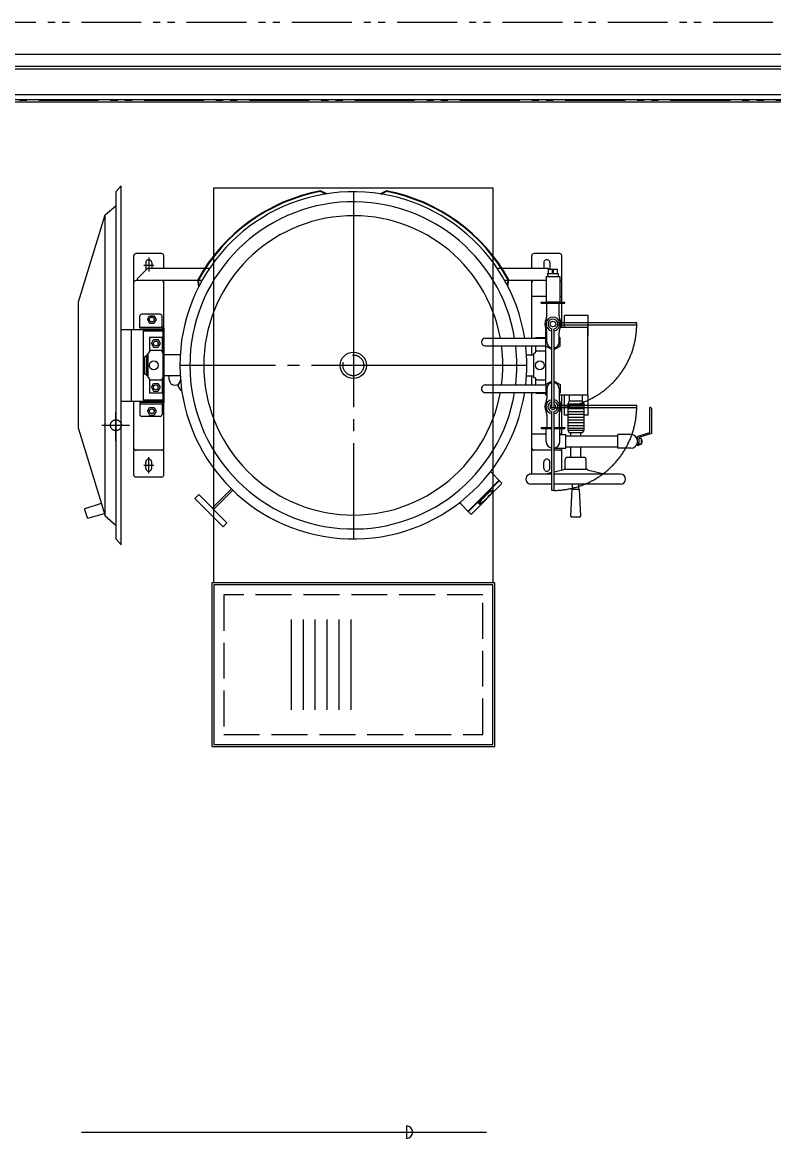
# Model space of a CAD drawing. Units: millimetres at full size. Extents: x -12803 to 120774, y -9413 to 101127.
# Drawn here: x 91744 to 93629, y 17016 to 19796 of the extents above; entities that cross this region are included whole.
import ezdxf
from ezdxf.enums import TextEntityAlignment as Align

# ---------------------------------------------------------------- set-up
doc = ezdxf.new("R2010")
doc.units = ezdxf.units.MM
doc.header["$LTSCALE"] = 30
for name, pattern in [('DASHED3', [4, 3, -1]), ('DOUBLE_CHAIN1', [8.8, 5, -1, 0.6, -0.6, 0.6, -1]), ('LONG_CHAIN', [21, 18, -1, 1, -1]), ('LONG_DOUBLE_CHAIN', [21.8, 18, -1, 0.6, -0.6, 0.6, -1])]:
    doc.linetypes.add(name, pattern=pattern)
doc.layers.add('0-0_NoName', color=7, linetype='Continuous')
for name, color, linetype, lineweight in [('1-3_AIHO15-壁開口寸法・コメント', 7, 'Continuous', 15), ('2-0_通芯', 7, 'DOUBLE_CHAIN1', 15), ('2-1_躯体', 7, 'Continuous', 15), ('2-3_間仕切り', 7, 'Continuous', 15), ('2-B_金物', 7, 'Continuous', 15), ('3-3_AIHO30-厨房機器', 7, 'Continuous', 15)]:
    doc.layers.add(name, color=color, linetype=linetype, lineweight=lineweight)
doc.styles.add('ＭＳ ゴシック', font='')
doc.styles.get('ＭＳ ゴシック').set_extended_font_data('MS Gothic')

# ---------------------------------------------------------------- blocks, each defined once
blk = doc.blocks.new('グループ部品-714')
at = {"layer": '1-3_AIHO15-壁開口寸法・コメント'}
for p, q in [((92707.82, 14616.16), (92707.82, 14647.41)), ((92707.82, 14569.29), (92707.82, 14600.54))]:
    blk.add_line(p, q, dxfattribs=at)
blk.add_arc((92707.82, 14584.91), 15.62, 90, 270, dxfattribs=at)
blk = doc.blocks.new('グループ部品-715')
at = {"layer": '1-3_AIHO15-壁開口寸法・コメント'}
for p, q in [((92707.82, 17030.54), (92707.82, 16999.29)), ((92707.82, 16983.66), (92707.82, 16952.41))]:
    blk.add_line(p, q, dxfattribs=at)
blk.add_arc((92707.82, 17014.91), 15.62, 270, 90, dxfattribs=at)
blk = doc.blocks.new('グループ部品-716')
at = {"layer": '1-3_AIHO15-壁開口寸法・コメント'}
for p, q in [((91892.86, 17014.91), (92907.82, 17014.91)), ((92707.82, 14647.41), (92707.82, 16952.41)), ((91892.86, 14584.91), (92907.82, 14584.91))]:
    blk.add_line(p, q, dxfattribs=at)
for name in ['グループ部品-715', 'グループ部品-714']:
    blk.add_blockref(name, (0, 0), dxfattribs=at)
at = {"layer": '1-3_AIHO15-壁開口寸法・コメント', "style": 'ＭＳ ゴシック', "width": 1.15}
blk.add_text('有効開口W2430×H1960', height=113.2, rotation=90, dxfattribs=at).set_placement((92620.98, 14911.88), align=Align.BOTTOM_LEFT)
blk = doc.blocks.new('グループ部品-732')
at = {"layer": '2-0_通芯'}
for p, q in [((75524.36, 19796.41), (120774.36, 19796.41)), ((74361.66, 19601.41), (120774.36, 19601.41))]:
    blk.add_line(p, q, dxfattribs=at)
at = {"layer": '2-1_躯体'}
blk.add_line((91549.36, 19716.41), (96999.36, 19716.41), dxfattribs=at)
at = {"layer": '2-3_間仕切り'}
for p, q in [((91676.86, 19686.41), (96969.36, 19686.41)), ((91676.86, 19614.91), (96897.86, 19614.91))]:
    blk.add_line(p, q, dxfattribs=at)
for points in [[(91676.86, 19679.91), (96962.86, 19679.91), (96962.86, 19289.91)], [(91676.86, 19602.41), (96885.36, 19602.41), (96885.36, 19212.41)], [(91676.86, 19596.41), (96879.36, 19596.41), (96879.36, 19206.41)]]:
    blk.add_lwpolyline(points, dxfattribs=at)
at = {"layer": '2-B_金物'}
for p, q in [((92224.36, 19381.41), (92924.36, 19381.41)), ((92224.36, 18391.41), (92224.36, 19381.41)), ((92924.36, 19381.41), (92924.36, 18391.41)), ((92929.36, 18391.41), (92219.36, 18391.41)), ((92219.36, 18391.41), (92219.36, 17981.41)), ((92924.36, 18386.41), (92224.36, 18386.41)), ((92224.36, 18386.41), (92224.36, 17986.41)), ((92418.16, 18299.52), (92418.16, 18073.3)), ((92448.16, 18299.52), (92448.16, 18073.3)), ((92478.16, 18299.52), (92478.16, 18073.3)), ((92508.16, 18299.52), (92508.16, 18073.3)), ((92538.16, 18299.52), (92538.16, 18073.3)), ((92568.16, 18299.52), (92568.16, 18073.3))]:
    blk.add_line(p, q, dxfattribs=at)
at = {"layer": '2-B_金物', "linetype": 'DASHED3'}
for p, q in [((92899.36, 18361.41), (92249.36, 18361.41)), ((92249.36, 18361.41), (92249.36, 18011.41))]:
    blk.add_line(p, q, dxfattribs=at)
at = {"layer": '2-B_金物'}
for points in [[(92219.36, 17981.41), (92929.36, 17981.41), (92929.36, 18391.41)], [(92224.36, 17986.41), (92924.36, 17986.41), (92924.36, 18386.41)]]:
    blk.add_lwpolyline(points, dxfattribs=at)
at = {"layer": '2-B_金物', "linetype": 'DASHED3'}
blk.add_lwpolyline([(92249.36, 18011.41), (92899.36, 18011.41), (92899.36, 18361.41)], dxfattribs=at)
at = {"layer": '3-3_AIHO30-厨房機器'}
for p, q in [((91979.6, 19372.16), (91992.1, 19386.45)), ((91992.1, 18486.37), (91992.1, 19386.45)), ((91979.6, 18500.66), (91979.6, 19372.16)), ((92504.73, 19365.8), (92491.83, 19372.13)), ((92507.47, 19366.24), (92492.06, 19373.8)), ((92641.25, 19366.24), (92656.66, 19373.8)), ((92643.99, 19365.8), (92656.88, 19372.13)), ((91952.36, 19313.54), (91979.6, 19337.32)), ((91885.6, 19095.21), (91952.36, 19313.54)), ((91952.36, 18559.28), (91952.36, 19313.54)), ((92093.86, 19216.41), (92028.86, 19216.41)), ((93091.86, 19216.41), (93026.86, 19216.41)), ((92023.86, 19025.91), (92023.86, 19211.41)), ((92053.86, 19193.91), (92053.86, 19178.91)), ((92068.86, 19193.91), (92068.86, 19178.91)), ((92098.86, 19178.91), (92098.86, 19211.41)), ((93021.86, 19178.91), (93021.86, 19211.41)), ((93051.86, 19193.91), (93051.86, 19178.91)), ((93066.86, 19193.91), (93066.86, 19177.38)), ((93096.86, 19094.91), (93096.86, 19211.41)), ((92057.86, 19178.91), (92032.86, 19153.91)), ((92201.16, 19178.91), (92057.86, 19178.91)), ((92213.22, 19178.91), (92203.07, 19178.91)), ((92945.65, 19178.91), (92935.49, 19178.91)), ((93062.86, 19178.91), (92947.56, 19178.91)), ((93061.41, 19166.38), (93088.31, 19166.38)), ((93061.41, 19166.38), (93061.64, 19158.91)), ((93062.86, 19178.91), (93064.39, 19177.38)), ((93063.86, 19177.38), (93085.86, 19177.38)), ((93063.86, 19166.38), (93063.86, 19177.38)), ((93073.79, 19166.38), (93073.79, 19177.38)), ((93075.93, 19166.38), (93075.93, 19177.38)), ((93085.86, 19166.38), (93085.86, 19177.38)), ((93088.31, 19166.38), (93088.08, 19158.91)), ((92184.7, 19148.91), (92028.86, 19148.91)), ((92032.86, 19148.91), (92032.86, 19153.91)), ((92098.86, 19030.38), (92098.86, 19148.91)), ((92186.8, 19133.95), (92184.41, 19150.95)), ((92188.07, 19136.42), (92186.07, 19150.64)), ((92194.8, 19148.91), (92186.32, 19148.91)), ((92962.4, 19148.91), (92953.92, 19148.91)), ((92960.65, 19136.42), (92962.64, 19150.64)), ((92961.92, 19133.95), (92964.3, 19150.95)), ((93057.61, 19148.91), (92964.02, 19148.91)), ((93021.86, 19004.41), (93021.86, 19148.91)), ((93057.61, 19158.91), (93057.61, 19094.91)), ((93057.61, 19108.91), (93021.86, 19108.91)), ((93096.86, 19108.91), (93092.11, 19108.91)), ((91885.6, 18777.61), (91885.6, 19095.21)), ((93044.86, 19094.91), (93071.86, 19094.91)), ((93044.86, 19091.91), (93044.86, 19094.91)), ((93044.86, 19091.91), (93104.86, 19091.91)), ((93059.36, 19060.64), (93059.36, 19091.91)), ((93077.86, 19094.91), (93104.86, 19094.91)), ((93090.36, 19060.64), (93090.36, 19091.91)), ((93096.86, 19031.41), (93096.86, 19091.91)), ((93104.86, 19091.91), (93104.86, 19094.91)), ((92038.86, 19029.41), (92038.86, 19059.41)), ((92089.86, 19064.41), (92043.86, 19064.41)), ((92057.89, 19051.41), (92063.37, 19041.91)), ((92094.86, 19032.39), (92094.86, 19059.41)), ((93163.06, 19061.41), (93104.06, 19061.41)), ((93104.06, 19031.41), (93104.06, 19061.41)), ((93163.06, 19011.41), (93163.06, 19061.41)), ((91992.1, 19026.41), (92017.36, 19026.41)), ((92017.36, 19026.41), (92017.36, 18846.41)), ((92017.36, 19025.91), (92097.36, 19025.91)), ((92038.86, 19032.41), (92094.36, 19032.41)), ((92094.36, 19029.41), (92038.86, 19029.41)), ((92047.36, 19022.91), (92047.36, 18849.91)), ((92047.36, 19022.91), (92097.36, 19022.91)), ((92063.37, 19041.91), (92074.34, 19041.91)), ((92097.36, 18846.41), (92097.36, 19026.41)), ((92100.36, 18846.41), (92100.36, 19026.41)), ((93056.86, 19005.3), (93056.86, 19029.14)), ((93071.86, 18829.91), (93071.86, 19027.78)), ((93077.86, 18829.91), (93077.86, 19027.78)), ((93161.86, 19031.41), (93093.63, 19031.41)), ((93161.86, 18861.41), (93161.86, 19031.41)), ((92062.86, 19006.41), (92062.86, 18970.41)), ((92094.86, 19006.41), (92062.86, 19006.41)), ((92067.89, 18991.41), (92073.37, 19000.91)), ((92073.37, 19000.91), (92084.34, 19000.91)), ((92084.34, 19000.91), (92089.83, 18991.41)), ((92094.86, 19006.41), (92094.86, 18970.41)), ((92904.86, 19004.41), (93056.86, 19004.41)), ((93031.86, 19006.41), (93056.86, 19006.41)), ((93031.86, 19004.41), (93031.86, 19006.41)), ((93059.36, 19006.75), (93056.86, 19005.3)), ((93056.86, 18984.52), (93056.86, 19005.3)), ((93059.36, 18994.91), (93059.36, 19019.18)), ((93090.36, 18994.91), (93090.36, 19019.18)), ((93092.86, 19005.3), (93090.36, 19006.75)), ((93092.86, 18984.52), (93092.86, 19005.3)), ((93163.06, 19011.41), (93161.86, 19011.41)), ((92058.86, 18966.41), (92058.86, 18906.41)), ((92091.86, 18973.41), (92065.86, 18973.41)), ((92067.89, 18991.41), (92073.37, 18981.91)), ((92073.37, 18981.91), (92084.34, 18981.91)), ((92089.83, 18991.41), (92084.34, 18981.91)), ((92904.86, 18985.41), (93056.86, 18985.41)), ((93021.86, 18962.41), (93021.86, 18985.41)), ((93026.86, 18905.91), (93026.86, 18966.91)), ((93031.86, 18969.59), (93031.86, 18985.41)), ((93035.68, 18972.41), (93056.86, 18972.41)), ((93056.86, 18888.3), (93056.86, 18984.52)), ((93071.86, 18975.86), (93056.86, 18984.52)), ((93077.86, 18975.86), (93092.86, 18984.52)), ((92047.36, 18949.63), (92051.86, 18949.63)), ((92056.91, 18958.91), (92051.86, 18958.91)), ((92051.86, 18913.91), (92051.86, 18958.91)), ((92056.91, 18910.36), (92056.91, 18962.46)), ((92058.86, 18962.46), (92056.91, 18962.46)), ((92140.09, 18962.41), (92100.36, 18962.41)), ((93008.62, 18962.41), (93026.86, 18962.41)), ((92047.36, 18923.19), (92051.86, 18923.19)), ((92056.91, 18913.91), (92051.86, 18913.91)), ((92058.86, 18910.36), (92056.91, 18910.36)), ((92140.09, 18910.41), (92100.36, 18910.41)), ((92112.86, 18900.41), (92112.86, 18910.41)), ((93008.62, 18910.41), (93026.86, 18910.41)), ((93021.86, 18887.41), (93021.86, 18910.41)), ((92062.86, 18902.41), (92062.86, 18866.41)), ((92091.86, 18899.41), (92065.86, 18899.41)), ((92067.89, 18881.41), (92073.37, 18890.91)), ((92067.89, 18881.41), (92073.37, 18871.91)), ((92073.37, 18890.91), (92084.34, 18890.91)), ((92084.34, 18890.91), (92089.83, 18881.41)), ((92089.83, 18881.41), (92084.34, 18871.91)), ((92094.86, 18902.41), (92094.86, 18866.41)), ((92118.86, 18887.41), (92118.86, 18888.92)), ((92134.86, 18887.41), (92134.86, 18888.92)), ((92904.84, 18887.41), (93056.86, 18887.41)), ((93031.86, 18887.41), (93031.86, 18903.23)), ((93035.68, 18900.41), (93056.86, 18900.41)), ((93071.86, 18896.96), (93056.86, 18888.3)), ((93056.86, 18888.3), (93056.86, 18867.52)), ((93077.86, 18896.96), (93092.86, 18888.3)), ((93092.86, 18888.3), (93092.86, 18867.52)), ((92094.86, 18866.41), (92062.86, 18866.41)), ((92073.37, 18871.91), (92084.34, 18871.91)), ((92904.84, 18868.41), (93056.86, 18868.41)), ((93021.86, 18663.91), (93021.86, 18868.41)), ((93031.86, 18866.41), (93031.86, 18868.41)), ((93031.86, 18866.41), (93056.86, 18866.41)), ((93056.86, 18861.41), (93056.86, 18867.52)), ((93059.36, 18866.07), (93056.86, 18867.52)), ((93059.36, 18861.41), (93056.86, 18861.41)), ((93059.36, 18877.91), (93059.36, 18853.64)), ((93090.36, 18877.91), (93090.36, 18853.64)), ((93092.86, 18867.52), (93090.36, 18866.07)), ((93163.06, 18861.41), (93090.36, 18861.41)), ((93096.86, 18780.91), (93096.86, 18861.41)), ((93104.06, 18811.41), (93104.06, 18861.41)), ((93115.86, 18861.41), (93115.86, 18846.91)), ((93147.86, 18861.41), (93147.86, 18846.91)), ((93163.06, 18811.41), (93163.06, 18861.41)), ((91992.1, 18846.41), (92017.36, 18846.41)), ((92017.36, 18846.91), (92097.36, 18846.91)), ((92023.86, 18661.41), (92023.86, 18846.91)), ((92094.36, 18843.41), (92038.86, 18843.41)), ((92038.86, 18843.41), (92038.86, 18813.41)), ((92038.86, 18840.41), (92094.36, 18840.41)), ((92047.36, 18849.91), (92097.36, 18849.91)), ((92094.86, 18840.43), (92094.86, 18813.41)), ((92098.86, 18661.41), (92098.86, 18842.44)), ((93077.86, 18829.91), (93071.86, 18829.91)), ((93115.86, 18846.91), (93111.86, 18839.98)), ((93111.86, 18839.98), (93111.86, 18773.84)), ((93111.86, 18839.98), (93151.86, 18839.98)), ((93147.86, 18846.91), (93115.86, 18846.91)), ((93147.86, 18846.91), (93151.86, 18839.98)), ((93151.86, 18839.98), (93151.86, 18773.84)), ((93316.8, 18828.29), (93316.8, 18767.37)), ((93321.8, 18828.29), (93321.8, 18765.79)), ((92089.86, 18808.41), (92043.86, 18808.41)), ((92057.89, 18821.41), (92063.37, 18811.91)), ((92063.37, 18811.91), (92074.34, 18811.91)), ((93059.36, 18812.18), (93059.36, 18780.91)), ((93071.86, 18622.91), (93071.86, 18820.78)), ((93077.86, 18622.91), (93077.86, 18820.78)), ((93090.36, 18812.18), (93090.36, 18780.91)), ((93111.86, 18811.41), (93104.06, 18811.41)), ((93163.06, 18811.41), (93151.86, 18811.41)), ((91885.6, 18777.61), (91952.36, 18559.28)), ((93044.86, 18780.91), (93071.86, 18780.91)), ((93044.86, 18780.91), (93044.86, 18777.91)), ((93044.86, 18777.91), (93071.86, 18777.91)), ((93057.61, 18745.91), (93057.61, 18777.91)), ((93077.86, 18780.91), (93104.86, 18780.91)), ((93077.86, 18777.91), (93104.86, 18777.91)), ((93092.11, 18745.91), (93092.11, 18777.91)), ((93096.86, 18763.16), (93096.86, 18777.91)), ((93104.86, 18780.91), (93104.86, 18777.91)), ((93111.86, 18773.84), (93115.86, 18766.91)), ((93111.86, 18773.84), (93151.86, 18773.84)), ((93151.86, 18773.84), (93147.86, 18766.91)), ((93057.61, 18763.91), (93021.86, 18763.91)), ((93096.86, 18763.91), (93092.11, 18763.91)), ((93092.11, 18763.16), (93106.86, 18763.16)), ((93106.86, 18728.66), (93106.86, 18763.16)), ((93106.86, 18759.51), (93237.8, 18759.51)), ((93147.86, 18766.91), (93115.86, 18766.91)), ((93119.36, 18759.51), (93119.36, 18766.91)), ((93144.36, 18759.51), (93144.36, 18766.91)), ((93269.8, 18763.16), (93237.8, 18763.16)), ((93286.8, 18753.53), (93285.33, 18753.53)), ((93316.8, 18767.37), (93286.8, 18758)), ((93286.8, 18748.84), (93286.8, 18758)), ((93286.8, 18742.98), (93286.8, 18735.79)), ((93321.8, 18765.79), (93289.8, 18755.79)), ((93289.8, 18755.79), (93289.8, 18735.79)), ((93295.8, 18753.29), (93289.8, 18753.29)), ((93295.8, 18753.29), (93295.8, 18738.29)), ((93297.8, 18749.79), (93295.8, 18749.79)), ((93297.8, 18749.79), (93297.8, 18741.79)), ((92093.86, 18723.91), (92028.86, 18723.91)), ((92029.52, 18723.91), (92030.39, 18723.91)), ((92093.17, 18723.91), (92093.86, 18723.91)), ((93071.86, 18723.91), (93026.86, 18723.91)), ((93077.86, 18728.66), (93106.86, 18728.66)), ((93091.86, 18723.91), (93077.86, 18723.91)), ((93096.86, 18673.71), (93096.86, 18728.66)), ((93106.86, 18732.31), (93237.8, 18732.31)), ((93119.36, 18705.91), (93119.36, 18732.31)), ((93144.36, 18705.91), (93144.36, 18732.31)), ((93286.8, 18738.29), (93285.33, 18738.29)), ((93289.8, 18735.79), (93286.8, 18735.79)), ((93295.8, 18738.29), (93289.8, 18738.29)), ((93297.8, 18741.79), (93295.8, 18741.79)), ((92053.86, 18678.91), (92053.86, 18693.91)), ((92053.86, 18678.91), (92053.86, 18693.91)), ((92068.86, 18678.91), (92068.86, 18693.91)), ((93051.86, 18678.91), (93051.86, 18693.91)), ((93066.86, 18678.91), (93066.86, 18693.91)), ((93105.86, 18679.83), (93105.86, 18700.91)), ((93152.86, 18705.91), (93110.86, 18705.91)), ((93157.86, 18679.83), (93157.86, 18700.91)), ((92918.37, 18670.18), (92946.16, 18642.4)), ((93071.86, 18663.91), (93019.36, 18663.91)), ((93071.86, 18667.58), (93056.88, 18663.91)), ((93102.05, 18674.98), (93077.86, 18669.05)), ((93244.36, 18663.91), (93077.86, 18663.91)), ((93105.86, 18675.91), (93157.86, 18675.91)), ((93161.67, 18674.98), (93206.84, 18663.91)), ((92093.86, 18656.41), (92028.86, 18656.41)), ((92939.86, 18648.69), (92862.08, 18570.91)), ((92940.57, 18647.98), (92862.79, 18570.2)), ((92946.16, 18639.57), (92871.2, 18564.61)), ((93071.86, 18638.91), (93019.36, 18638.91)), ((93244.36, 18638.91), (93077.86, 18638.91)), ((93123.86, 18626.41), (93123.86, 18638.91)), ((93139.86, 18626.41), (93139.86, 18638.91)), ((92186.79, 18612.48), (92257.5, 18541.77)), ((92220.38, 18578.89), (92268.54, 18627.06)), ((92223.91, 18575.36), (92272.12, 18623.56)), ((92917.61, 18625.02), (92919.88, 18622.49)), ((92919.88, 18622.49), (92923.38, 18618.99)), ((93077.86, 18622.91), (93071.86, 18622.91)), ((93140.36, 18626.41), (93144.24, 18558.52)), ((91901.68, 18577.89), (91942.58, 18591.32)), ((92840.59, 18592.4), (92868.37, 18564.61)), ((92885.75, 18593.16), (92888.28, 18590.89)), ((92888.28, 18590.89), (92891.78, 18587.39)), ((91900.39, 18575.4), (91906.52, 18555.23)), ((91908.97, 18553.88), (91950.43, 18565.49)), ((91952.36, 18559.28), (91979.6, 18535.5)), ((93121.48, 18556.41), (93142.24, 18556.41)), ((92257.5, 18541.77), (92247.6, 18531.87)), ((91979.6, 18500.66), (91992.1, 18486.37))]:
    blk.add_line(p, q, dxfattribs=at)
at = {"layer": '3-3_AIHO30-厨房機器', "linetype": 'LONG_CHAIN'}
for p, q in [((92574.36, 19371.41), (92574.36, 18501.41)), ((92061.36, 19206.41), (92061.36, 19171.56)), ((92073.86, 19186.41), (92048.86, 19186.41)), ((93009.36, 18936.41), (92139.36, 18936.41)), ((91978.86, 18746.61), (91978.86, 18818.27)), ((91943.91, 18786.41), (92013.03, 18786.41)), ((92061.36, 18666.41), (92061.36, 18706.41)), ((92048.89, 18686.41), (92073.86, 18686.41))]:
    blk.add_line(p, q, dxfattribs=at)
at = {"layer": '3-3_AIHO30-厨房機器', "linetype": 'LONG_DOUBLE_CHAIN'}
for p, q in [((93284.86, 19042.91), (93086.99, 19042.91)), ((93284.86, 19036.91), (93086.99, 19036.91)), ((93284.86, 18835.91), (93086.99, 18835.91)), ((93284.86, 18829.91), (93086.99, 18829.91))]:
    blk.add_line(p, q, dxfattribs=at)
at = {"layer": '3-3_AIHO30-厨房機器', "linetype": 'DASHED3'}
for p, q in [((93111.86, 18834.91), (93151.86, 18834.91)), ((93111.86, 18827.91), (93151.86, 18827.91)), ((93111.86, 18820.91), (93151.86, 18820.91)), ((93111.86, 18813.91), (93151.86, 18813.91)), ((93111.86, 18806.91), (93151.86, 18806.91)), ((93111.86, 18799.91), (93151.86, 18799.91)), ((93111.86, 18792.91), (93151.86, 18792.91)), ((93111.86, 18785.91), (93151.86, 18785.91)), ((93111.86, 18778.91), (93151.86, 18778.91))]:
    blk.add_line(p, q, dxfattribs=at)
at = {"layer": '3-3_AIHO30-厨房機器'}
for points in [[(93057.61, 19158.91), (93092.11, 19158.91), (93092.11, 19094.91), (93057.61, 19094.91)], [(92057.89, 19051.41), (92063.37, 19060.91), (92074.34, 19060.91), (92079.83, 19051.41), (92074.34, 19041.91)], [(92057.89, 18821.41), (92063.37, 18830.91), (92074.34, 18830.91), (92079.83, 18821.41), (92074.34, 18811.91)], [(93269.8, 18728.66), (93237.8, 18728.66), (93237.8, 18763.16)], [(92186.79, 18612.48), (92176.89, 18602.58), (92247.6, 18531.87)], [(93119.48, 18558.52), (93123.36, 18626.41), (93140.36, 18626.41)]]:
    blk.add_lwpolyline(points, dxfattribs=at)
for centre, radius in [((92068.86, 19051.41), 6), ((93074.86, 19039.91), 7), ((92078.86, 18991.41), 6), ((92574.36, 18936.41), 33), ((92073.86, 18936.41), 11), ((93041.86, 18936.41), 11), ((92078.86, 18881.41), 6), ((92068.86, 18821.41), 6)]:
    blk.add_circle(centre, radius, dxfattribs=at)
at = {"layer": '3-3_AIHO30-厨房機器', "linetype": 'DASHED3'}
for centre, radius in [((92574.36, 18936.41), 26), ((91978.86, 18786.41), 13.6)]:
    blk.add_circle(centre, radius, dxfattribs=at)
at = {"layer": '3-3_AIHO30-厨房機器'}
for centre, radius, start, end in [((92574.36, 18936.41), 435, 8.99345, 351.00654), ((92574.36, 18936.41), 445.06, 100.65595, 151.18137), ((92574.36, 18936.41), 443.46, 100.72467, 151.11265), ((92574.36, 18936.41), 445.06, 28.81863, 79.34405), ((92574.36, 18936.41), 443.46, 28.88735, 79.27533), ((92574.36, 18936.41), 410, 9.54681, 350.45315), ((92574.36, 18936.41), 375, 10.44743, 349.55255), ((92028.86, 19211.41), 5, 90, 180.00001), ((92093.86, 19211.41), 5, 0, 90), ((93026.86, 19211.41), 5, 90, 180.00001), ((93091.86, 19211.41), 5, 0, 90), ((92061.36, 19193.91), 7.5, 0, 180.00001), ((93059.36, 19193.91), 7.5, 0, 180.00001), ((92061.36, 19178.91), 7.5, 179.99999, 205.73166), ((92028.86, 19143.91), 5, 90, 180.00001), ((92093.86, 19143.91), 5, 0, 90), ((93026.86, 19143.91), 5, 90, 180.00001), ((93091.86, 19143.91), 5, 0, 87.13367), ((92043.86, 19059.41), 5, 90, 179.99998), ((92089.86, 19059.41), 5, 359.99998, 90.00002), ((93084.86, 19039.91), 30, 155.50535, 204.49465), ((93074.86, 19039.91), 17.5, 279.87089, 260.12912), ((93039.36, 19060.64), 20, 335.50536, 360), ((93074.86, 19039.91), 12.5, 283.88654, 256.11346), ((93110.36, 19060.64), 20, 180.00001, 204.49465), ((93064.86, 19039.91), 30, 335.50536, 24.49465), ((92094.36, 19026.41), 6, 0, 90), ((92094.36, 19026.41), 3, 0, 90), ((93039.36, 19019.18), 20, 360, 24.49465), ((93110.36, 19019.18), 20, 155.50535, 180.00001), ((92904.86, 18994.91), 9.5, 90, 270), ((93074.86, 18994.91), 15.5, 180.00001, 258.84009), ((93074.86, 18994.91), 15.5, 281.15991, 0), ((92058.86, 18970.41), 4, 270, 0), ((92065.86, 18970.41), 3, 90, 180.00001), ((92091.86, 18970.41), 3, 0, 90), ((92098.86, 18970.41), 4, 179.99999, 247.9757), ((92574.36, 18936.41), 375, 352.49186, 7.50814), ((92574.36, 18936.41), 410, 353.13604, 6.86396), ((92574.36, 18936.41), 435, 353.53225, 6.46775), ((93026.86, 18972.91), 6, 270, 333.9136), ((93035.68, 18968.59), 3.82, 90, 153.9136), ((92058.86, 18902.41), 4, 0, 90), ((92065.86, 18902.41), 3, 179.99999, 270), ((92091.86, 18902.41), 3, 270, 0), ((92098.86, 18902.41), 4, 112.02431, 180.00001), ((92126.86, 18900.41), 14, 179.99999, 359.62785), ((92904.86, 18877.91), 9.5, 89.99999, 270), ((93026.86, 18899.91), 6, 26.0864, 90), ((93035.68, 18904.23), 3.82, 206.0864, 270), ((93074.86, 18877.91), 15.5, 101.15991, 180.00001), ((93074.86, 18877.91), 15.5, 360, 78.84009), ((93039.36, 18853.64), 20, 335.50535, 0), ((93110.36, 18853.64), 20, 179.99999, 204.49465), ((92094.36, 18846.41), 6, 270, 0), ((92094.36, 18846.41), 3, 270, 0), ((93084.86, 18832.91), 30, 155.50535, 204.49465), ((93074.86, 18832.91), 17.5, 99.87086, 260.12912), ((93074.86, 18832.91), 12.5, 103.8865, 256.11346), ((93074.86, 18832.91), 7, 115.37687, 64.62313), ((93074.86, 18832.91), 17.5, 279.87089, 80.12914), ((93074.86, 18832.91), 12.5, 283.88654, 76.1135), ((93064.86, 18832.91), 30, 335.50535, 24.49464), ((93319.3, 18828.29), 2.5, 0, 180.00001), ((92043.86, 18813.41), 5, 179.99987, 269.99986), ((92089.86, 18813.41), 5, 269.99985, 359.99989), ((93039.36, 18812.18), 20, 0, 24.49464), ((93110.36, 18812.18), 20, 155.50535, 179.99999), ((93074.86, 18745.91), 17.25, 179.99999, 259.98476), ((93074.86, 18745.91), 17.25, 280.01525, 0), ((93269.8, 18745.91), 17.25, 270, 90), ((92028.86, 18728.91), 5, 180.00001, 270), ((92093.86, 18728.91), 5, 270, 0.00001), ((93026.86, 18728.91), 5, 179.99999, 270), ((93091.86, 18728.91), 5, 270, 357.13297), ((92061.36, 18693.91), 7.5, 0, 180.00001), ((93059.36, 18693.91), 7.5, 0, 180.00001), ((93059.36, 18693.91), 7.5, 0, 11.81204), ((93110.86, 18700.91), 5, 89.99996, 179.99995), ((93152.86, 18700.91), 5, 359.99999, 89.99996), ((92028.86, 18661.41), 5, 179.99999, 270), ((92061.36, 18678.91), 7.5, 179.99999, 0.00001), ((92093.86, 18661.41), 5, 270, 0), ((93019.36, 18651.41), 12.5, 89.99998, 270), ((93059.36, 18678.91), 7.5, 179.99999, 0.00001), ((93100.86, 18679.83), 5, 283.76637, 0.00005), ((93162.86, 18679.83), 5, 179.99996, 256.23365), ((93244.36, 18651.41), 12.5, 270.00001, 89.99996), ((92944.74, 18640.98), 2, 315, 45), ((93153.56, 18357.21), 353.53, 131.37555, 138.62445), ((92658.09, 18852.68), 353.54, 311.37571, 318.62429), ((91902.3, 18575.99), 2, 108.18203, 196.90901), ((91908.43, 18555.81), 2, 196.909, 285.63597), ((92869.79, 18566.03), 2, 225, 315), ((93121.48, 18558.41), 2, 176.72949, 269.99997), ((93142.24, 18558.41), 2, 269.99998, 3.27046)]:
    blk.add_arc(centre, radius, start, end, dxfattribs=at)
at = {"layer": '3-3_AIHO30-厨房機器', "linetype": 'LONG_DOUBLE_CHAIN'}
for centre, start, end in [((93074.86, 19039.91), 270.81853, 0.81851), ((93074.86, 18832.91), 270.81854, 0.81855)]:
    blk.add_arc(centre, 210, start, end, dxfattribs=at)
at = {"layer": '3-3_AIHO30-厨房機器'}
blk.add_ellipse((92186.86, 18887.41), major_axis=(52, 0), ratio=0.5, start_param=3.1415927, end_param=3.745515, dxfattribs=at)
blk.add_ellipse((92892.5, 18591.61), major_axis=(-1.24, -1.24), ratio=0.70712, dxfattribs=at)
at = {"layer": '1-3_AIHO15-壁開口寸法・コメント'}
blk.add_blockref('グループ部品-716', (0, 0), dxfattribs=at)
blk = doc.blocks.new('グループ部品-745')
at = {"layer": '1-3_AIHO15-壁開口寸法・コメント'}
for p, q in [((92707.82, 14616.16), (92707.82, 14647.41)), ((92707.82, 14569.29), (92707.82, 14600.54))]:
    blk.add_line(p, q, dxfattribs=at)
blk.add_arc((92707.82, 14584.91), 15.62, 90, 270, dxfattribs=at)
blk = doc.blocks.new('グループ部品-746')
at = {"layer": '1-3_AIHO15-壁開口寸法・コメント'}
for p, q in [((92707.82, 17030.54), (92707.82, 16999.29)), ((92707.82, 16983.66), (92707.82, 16952.41))]:
    blk.add_line(p, q, dxfattribs=at)
blk.add_arc((92707.82, 17014.91), 15.62, 270, 90, dxfattribs=at)
blk = doc.blocks.new('グループ部品-747')
at = {"layer": '1-3_AIHO15-壁開口寸法・コメント'}
for p, q in [((91892.86, 17014.91), (92907.82, 17014.91)), ((92707.82, 14647.41), (92707.82, 16952.41)), ((91892.86, 14584.91), (92907.82, 14584.91))]:
    blk.add_line(p, q, dxfattribs=at)
for name in ['グループ部品-746', 'グループ部品-745']:
    blk.add_blockref(name, (0, 0), dxfattribs=at)
at = {"layer": '1-3_AIHO15-壁開口寸法・コメント', "style": 'ＭＳ ゴシック', "width": 1.15}
blk.add_text('有効開口W2430×H1960', height=113.2, rotation=90, dxfattribs=at).set_placement((92620.98, 14911.88), align=Align.BOTTOM_LEFT)
blk = doc.blocks.new('グループ部品-763')
at = {"layer": '2-0_通芯'}
blk.add_line((75524.36, 19796.41), (120774.36, 19796.41), dxfattribs=at)
at = {"layer": '3-3_AIHO30-厨房機器'}
for p, q in [((91979.6, 19372.16), (91992.1, 19386.45)), ((91992.1, 18486.37), (91992.1, 19386.45)), ((91979.6, 18500.66), (91979.6, 19372.16)), ((92504.73, 19365.8), (92491.83, 19372.13)), ((92507.47, 19366.24), (92492.06, 19373.8)), ((92641.25, 19366.24), (92656.66, 19373.8)), ((92643.99, 19365.8), (92656.88, 19372.13)), ((91952.36, 19313.54), (91979.6, 19337.32)), ((91885.6, 19095.21), (91952.36, 19313.54)), ((91952.36, 18559.28), (91952.36, 19313.54)), ((92093.86, 19216.41), (92028.86, 19216.41)), ((93091.86, 19216.41), (93026.86, 19216.41)), ((92023.86, 19025.91), (92023.86, 19211.41)), ((92053.86, 19193.91), (92053.86, 19178.91)), ((92068.86, 19193.91), (92068.86, 19178.91)), ((92098.86, 19178.91), (92098.86, 19211.41)), ((93021.86, 19178.91), (93021.86, 19211.41)), ((93051.86, 19193.91), (93051.86, 19178.91)), ((93066.86, 19193.91), (93066.86, 19177.38)), ((93096.86, 19094.91), (93096.86, 19211.41)), ((92057.86, 19178.91), (92032.86, 19153.91)), ((92201.16, 19178.91), (92057.86, 19178.91)), ((92213.22, 19178.91), (92203.07, 19178.91)), ((92945.65, 19178.91), (92935.49, 19178.91)), ((93062.86, 19178.91), (92947.56, 19178.91)), ((93061.41, 19166.38), (93088.31, 19166.38)), ((93061.41, 19166.38), (93061.64, 19158.91)), ((93062.86, 19178.91), (93064.39, 19177.38)), ((93063.86, 19177.38), (93085.86, 19177.38)), ((93063.86, 19166.38), (93063.86, 19177.38)), ((93073.79, 19166.38), (93073.79, 19177.38)), ((93075.93, 19166.38), (93075.93, 19177.38)), ((93085.86, 19166.38), (93085.86, 19177.38)), ((93088.31, 19166.38), (93088.08, 19158.91)), ((92184.7, 19148.91), (92028.86, 19148.91)), ((92032.86, 19148.91), (92032.86, 19153.91)), ((92098.86, 19030.38), (92098.86, 19148.91)), ((92186.8, 19133.95), (92184.41, 19150.95)), ((92188.07, 19136.42), (92186.07, 19150.64)), ((92194.8, 19148.91), (92186.32, 19148.91)), ((92962.4, 19148.91), (92953.92, 19148.91)), ((92960.65, 19136.42), (92962.64, 19150.64)), ((92961.92, 19133.95), (92964.3, 19150.95)), ((93057.61, 19148.91), (92964.02, 19148.91)), ((93021.86, 19004.41), (93021.86, 19148.91)), ((93057.61, 19158.91), (93057.61, 19094.91)), ((93057.61, 19108.91), (93021.86, 19108.91)), ((93096.86, 19108.91), (93092.11, 19108.91)), ((91885.6, 18777.61), (91885.6, 19095.21)), ((93044.86, 19094.91), (93071.86, 19094.91)), ((93044.86, 19091.91), (93044.86, 19094.91)), ((93044.86, 19091.91), (93104.86, 19091.91)), ((93059.36, 19060.64), (93059.36, 19091.91)), ((93077.86, 19094.91), (93104.86, 19094.91)), ((93090.36, 19060.64), (93090.36, 19091.91)), ((93096.86, 19031.41), (93096.86, 19091.91)), ((93104.86, 19091.91), (93104.86, 19094.91)), ((92038.86, 19029.41), (92038.86, 19059.41)), ((92089.86, 19064.41), (92043.86, 19064.41)), ((92057.89, 19051.41), (92063.37, 19041.91)), ((92094.86, 19032.39), (92094.86, 19059.41)), ((93163.06, 19061.41), (93104.06, 19061.41)), ((93104.06, 19031.41), (93104.06, 19061.41)), ((93163.06, 19011.41), (93163.06, 19061.41)), ((91992.1, 19026.41), (92017.36, 19026.41)), ((92017.36, 19026.41), (92017.36, 18846.41)), ((92017.36, 19025.91), (92097.36, 19025.91)), ((92038.86, 19032.41), (92094.36, 19032.41)), ((92094.36, 19029.41), (92038.86, 19029.41)), ((92047.36, 19022.91), (92047.36, 18849.91)), ((92047.36, 19022.91), (92097.36, 19022.91)), ((92063.37, 19041.91), (92074.34, 19041.91)), ((92097.36, 18846.41), (92097.36, 19026.41)), ((92100.36, 18846.41), (92100.36, 19026.41)), ((93056.86, 19005.3), (93056.86, 19029.14)), ((93071.86, 18829.91), (93071.86, 19027.78)), ((93077.86, 18829.91), (93077.86, 19027.78)), ((93161.86, 19031.41), (93093.63, 19031.41)), ((93161.86, 18861.41), (93161.86, 19031.41)), ((92062.86, 19006.41), (92062.86, 18970.41)), ((92094.86, 19006.41), (92062.86, 19006.41)), ((92067.89, 18991.41), (92073.37, 19000.91)), ((92073.37, 19000.91), (92084.34, 19000.91)), ((92084.34, 19000.91), (92089.83, 18991.41)), ((92094.86, 19006.41), (92094.86, 18970.41)), ((92904.86, 19004.41), (93056.86, 19004.41)), ((93031.86, 19006.41), (93056.86, 19006.41)), ((93031.86, 19004.41), (93031.86, 19006.41)), ((93059.36, 19006.75), (93056.86, 19005.3)), ((93056.86, 18984.52), (93056.86, 19005.3)), ((93059.36, 18994.91), (93059.36, 19019.18)), ((93090.36, 18994.91), (93090.36, 19019.18)), ((93092.86, 19005.3), (93090.36, 19006.75)), ((93092.86, 18984.52), (93092.86, 19005.3)), ((93163.06, 19011.41), (93161.86, 19011.41)), ((92058.86, 18966.41), (92058.86, 18906.41)), ((92091.86, 18973.41), (92065.86, 18973.41)), ((92067.89, 18991.41), (92073.37, 18981.91)), ((92073.37, 18981.91), (92084.34, 18981.91)), ((92089.83, 18991.41), (92084.34, 18981.91)), ((92904.86, 18985.41), (93056.86, 18985.41)), ((93021.86, 18962.41), (93021.86, 18985.41)), ((93026.86, 18905.91), (93026.86, 18966.91)), ((93031.86, 18969.59), (93031.86, 18985.41)), ((93035.68, 18972.41), (93056.86, 18972.41)), ((93056.86, 18888.3), (93056.86, 18984.52)), ((93071.86, 18975.86), (93056.86, 18984.52)), ((93077.86, 18975.86), (93092.86, 18984.52)), ((92047.36, 18949.63), (92051.86, 18949.63)), ((92056.91, 18958.91), (92051.86, 18958.91)), ((92051.86, 18913.91), (92051.86, 18958.91)), ((92056.91, 18910.36), (92056.91, 18962.46)), ((92058.86, 18962.46), (92056.91, 18962.46)), ((92140.09, 18962.41), (92100.36, 18962.41)), ((93008.62, 18962.41), (93026.86, 18962.41)), ((92047.36, 18923.19), (92051.86, 18923.19)), ((92056.91, 18913.91), (92051.86, 18913.91)), ((92058.86, 18910.36), (92056.91, 18910.36)), ((92140.09, 18910.41), (92100.36, 18910.41)), ((92112.86, 18900.41), (92112.86, 18910.41)), ((93008.62, 18910.41), (93026.86, 18910.41)), ((93021.86, 18887.41), (93021.86, 18910.41)), ((92062.86, 18902.41), (92062.86, 18866.41)), ((92091.86, 18899.41), (92065.86, 18899.41)), ((92067.89, 18881.41), (92073.37, 18890.91)), ((92067.89, 18881.41), (92073.37, 18871.91)), ((92073.37, 18890.91), (92084.34, 18890.91)), ((92084.34, 18890.91), (92089.83, 18881.41)), ((92089.83, 18881.41), (92084.34, 18871.91)), ((92094.86, 18902.41), (92094.86, 18866.41)), ((92118.86, 18887.41), (92118.86, 18888.92)), ((92134.86, 18887.41), (92134.86, 18888.92)), ((92904.84, 18887.41), (93056.86, 18887.41)), ((93031.86, 18887.41), (93031.86, 18903.23)), ((93035.68, 18900.41), (93056.86, 18900.41)), ((93071.86, 18896.96), (93056.86, 18888.3)), ((93056.86, 18888.3), (93056.86, 18867.52)), ((93077.86, 18896.96), (93092.86, 18888.3)), ((93092.86, 18888.3), (93092.86, 18867.52)), ((92094.86, 18866.41), (92062.86, 18866.41)), ((92073.37, 18871.91), (92084.34, 18871.91)), ((92904.84, 18868.41), (93056.86, 18868.41)), ((93021.86, 18663.91), (93021.86, 18868.41)), ((93031.86, 18866.41), (93031.86, 18868.41)), ((93031.86, 18866.41), (93056.86, 18866.41)), ((93056.86, 18861.41), (93056.86, 18867.52)), ((93059.36, 18866.07), (93056.86, 18867.52)), ((93059.36, 18861.41), (93056.86, 18861.41)), ((93059.36, 18877.91), (93059.36, 18853.64)), ((93090.36, 18877.91), (93090.36, 18853.64)), ((93092.86, 18867.52), (93090.36, 18866.07)), ((93163.06, 18861.41), (93090.36, 18861.41)), ((93096.86, 18780.91), (93096.86, 18861.41)), ((93104.06, 18811.41), (93104.06, 18861.41)), ((93115.86, 18861.41), (93115.86, 18846.91)), ((93147.86, 18861.41), (93147.86, 18846.91)), ((93163.06, 18811.41), (93163.06, 18861.41)), ((91992.1, 18846.41), (92017.36, 18846.41)), ((92017.36, 18846.91), (92097.36, 18846.91)), ((92023.86, 18661.41), (92023.86, 18846.91)), ((92094.36, 18843.41), (92038.86, 18843.41)), ((92038.86, 18843.41), (92038.86, 18813.41)), ((92038.86, 18840.41), (92094.36, 18840.41)), ((92047.36, 18849.91), (92097.36, 18849.91)), ((92094.86, 18840.43), (92094.86, 18813.41)), ((92098.86, 18661.41), (92098.86, 18842.44)), ((93077.86, 18829.91), (93071.86, 18829.91)), ((93115.86, 18846.91), (93111.86, 18839.98)), ((93111.86, 18839.98), (93111.86, 18773.84)), ((93111.86, 18839.98), (93151.86, 18839.98)), ((93147.86, 18846.91), (93115.86, 18846.91)), ((93147.86, 18846.91), (93151.86, 18839.98)), ((93151.86, 18839.98), (93151.86, 18773.84)), ((93316.8, 18828.29), (93316.8, 18767.37)), ((93321.8, 18828.29), (93321.8, 18765.79)), ((92089.86, 18808.41), (92043.86, 18808.41)), ((92057.89, 18821.41), (92063.37, 18811.91)), ((92063.37, 18811.91), (92074.34, 18811.91)), ((93059.36, 18812.18), (93059.36, 18780.91)), ((93071.86, 18622.91), (93071.86, 18820.78)), ((93077.86, 18622.91), (93077.86, 18820.78)), ((93090.36, 18812.18), (93090.36, 18780.91)), ((93111.86, 18811.41), (93104.06, 18811.41)), ((93163.06, 18811.41), (93151.86, 18811.41)), ((91885.6, 18777.61), (91952.36, 18559.28)), ((93044.86, 18780.91), (93071.86, 18780.91)), ((93044.86, 18780.91), (93044.86, 18777.91)), ((93044.86, 18777.91), (93071.86, 18777.91)), ((93057.61, 18745.91), (93057.61, 18777.91)), ((93077.86, 18780.91), (93104.86, 18780.91)), ((93077.86, 18777.91), (93104.86, 18777.91)), ((93092.11, 18745.91), (93092.11, 18777.91)), ((93096.86, 18763.16), (93096.86, 18777.91)), ((93104.86, 18780.91), (93104.86, 18777.91)), ((93111.86, 18773.84), (93115.86, 18766.91)), ((93111.86, 18773.84), (93151.86, 18773.84)), ((93151.86, 18773.84), (93147.86, 18766.91)), ((93057.61, 18763.91), (93021.86, 18763.91)), ((93096.86, 18763.91), (93092.11, 18763.91)), ((93092.11, 18763.16), (93106.86, 18763.16)), ((93106.86, 18728.66), (93106.86, 18763.16)), ((93106.86, 18759.51), (93237.8, 18759.51)), ((93147.86, 18766.91), (93115.86, 18766.91)), ((93119.36, 18759.51), (93119.36, 18766.91)), ((93144.36, 18759.51), (93144.36, 18766.91)), ((93269.8, 18763.16), (93237.8, 18763.16)), ((93286.8, 18753.53), (93285.33, 18753.53)), ((93316.8, 18767.37), (93286.8, 18758)), ((93286.8, 18748.84), (93286.8, 18758)), ((93286.8, 18742.98), (93286.8, 18735.79)), ((93321.8, 18765.79), (93289.8, 18755.79)), ((93289.8, 18755.79), (93289.8, 18735.79)), ((93295.8, 18753.29), (93289.8, 18753.29)), ((93295.8, 18753.29), (93295.8, 18738.29)), ((93297.8, 18749.79), (93295.8, 18749.79)), ((93297.8, 18749.79), (93297.8, 18741.79)), ((92093.86, 18723.91), (92028.86, 18723.91)), ((92029.52, 18723.91), (92030.39, 18723.91)), ((92093.17, 18723.91), (92093.86, 18723.91)), ((93071.86, 18723.91), (93026.86, 18723.91)), ((93077.86, 18728.66), (93106.86, 18728.66)), ((93091.86, 18723.91), (93077.86, 18723.91)), ((93096.86, 18673.71), (93096.86, 18728.66)), ((93106.86, 18732.31), (93237.8, 18732.31)), ((93119.36, 18705.91), (93119.36, 18732.31)), ((93144.36, 18705.91), (93144.36, 18732.31)), ((93286.8, 18738.29), (93285.33, 18738.29)), ((93289.8, 18735.79), (93286.8, 18735.79)), ((93295.8, 18738.29), (93289.8, 18738.29)), ((93297.8, 18741.79), (93295.8, 18741.79)), ((92053.86, 18678.91), (92053.86, 18693.91)), ((92053.86, 18678.91), (92053.86, 18693.91)), ((92068.86, 18678.91), (92068.86, 18693.91)), ((93051.86, 18678.91), (93051.86, 18693.91)), ((93066.86, 18678.91), (93066.86, 18693.91)), ((93105.86, 18679.83), (93105.86, 18700.91)), ((93152.86, 18705.91), (93110.86, 18705.91)), ((93157.86, 18679.83), (93157.86, 18700.91)), ((92918.37, 18670.18), (92946.16, 18642.4)), ((93071.86, 18663.91), (93019.36, 18663.91)), ((93071.86, 18667.58), (93056.88, 18663.91)), ((93102.05, 18674.98), (93077.86, 18669.05)), ((93244.36, 18663.91), (93077.86, 18663.91)), ((93105.86, 18675.91), (93157.86, 18675.91)), ((93161.67, 18674.98), (93206.84, 18663.91)), ((92093.86, 18656.41), (92028.86, 18656.41)), ((92939.86, 18648.69), (92862.08, 18570.91)), ((92940.57, 18647.98), (92862.79, 18570.2)), ((92946.16, 18639.57), (92871.2, 18564.61)), ((93071.86, 18638.91), (93019.36, 18638.91)), ((93244.36, 18638.91), (93077.86, 18638.91)), ((93123.86, 18626.41), (93123.86, 18638.91)), ((93139.86, 18626.41), (93139.86, 18638.91)), ((92186.79, 18612.48), (92257.5, 18541.77)), ((92220.38, 18578.89), (92268.54, 18627.06)), ((92223.91, 18575.36), (92272.12, 18623.56)), ((92917.61, 18625.02), (92919.88, 18622.49)), ((92919.88, 18622.49), (92923.38, 18618.99)), ((93077.86, 18622.91), (93071.86, 18622.91)), ((93140.36, 18626.41), (93144.24, 18558.52)), ((91901.68, 18577.89), (91942.58, 18591.32)), ((92840.59, 18592.4), (92868.37, 18564.61)), ((92885.75, 18593.16), (92888.28, 18590.89)), ((92888.28, 18590.89), (92891.78, 18587.39)), ((91900.39, 18575.4), (91906.52, 18555.23)), ((91908.97, 18553.88), (91950.43, 18565.49)), ((91952.36, 18559.28), (91979.6, 18535.5)), ((93121.48, 18556.41), (93142.24, 18556.41)), ((92257.5, 18541.77), (92247.6, 18531.87)), ((91979.6, 18500.66), (91992.1, 18486.37))]:
    blk.add_line(p, q, dxfattribs=at)
at = {"layer": '3-3_AIHO30-厨房機器', "linetype": 'LONG_CHAIN'}
for p, q in [((92574.36, 19371.41), (92574.36, 18501.41)), ((92061.36, 19206.41), (92061.36, 19171.56)), ((92073.86, 19186.41), (92048.86, 19186.41)), ((93009.36, 18936.41), (92139.36, 18936.41)), ((91978.86, 18746.61), (91978.86, 18818.27)), ((91943.91, 18786.41), (92013.03, 18786.41)), ((92061.36, 18666.41), (92061.36, 18706.41)), ((92048.89, 18686.41), (92073.86, 18686.41))]:
    blk.add_line(p, q, dxfattribs=at)
at = {"layer": '3-3_AIHO30-厨房機器', "linetype": 'LONG_DOUBLE_CHAIN'}
for p, q in [((93284.86, 19042.91), (93086.99, 19042.91)), ((93284.86, 19036.91), (93086.99, 19036.91)), ((93284.86, 18835.91), (93086.99, 18835.91)), ((93284.86, 18829.91), (93086.99, 18829.91))]:
    blk.add_line(p, q, dxfattribs=at)
at = {"layer": '3-3_AIHO30-厨房機器', "linetype": 'DASHED3'}
for p, q in [((93111.86, 18834.91), (93151.86, 18834.91)), ((93111.86, 18827.91), (93151.86, 18827.91)), ((93111.86, 18820.91), (93151.86, 18820.91)), ((93111.86, 18813.91), (93151.86, 18813.91)), ((93111.86, 18806.91), (93151.86, 18806.91)), ((93111.86, 18799.91), (93151.86, 18799.91)), ((93111.86, 18792.91), (93151.86, 18792.91)), ((93111.86, 18785.91), (93151.86, 18785.91)), ((93111.86, 18778.91), (93151.86, 18778.91))]:
    blk.add_line(p, q, dxfattribs=at)
at = {"layer": '3-3_AIHO30-厨房機器'}
for points in [[(93057.61, 19158.91), (93092.11, 19158.91), (93092.11, 19094.91), (93057.61, 19094.91)], [(92057.89, 19051.41), (92063.37, 19060.91), (92074.34, 19060.91), (92079.83, 19051.41), (92074.34, 19041.91)], [(92057.89, 18821.41), (92063.37, 18830.91), (92074.34, 18830.91), (92079.83, 18821.41), (92074.34, 18811.91)], [(93269.8, 18728.66), (93237.8, 18728.66), (93237.8, 18763.16)], [(92186.79, 18612.48), (92176.89, 18602.58), (92247.6, 18531.87)], [(93119.48, 18558.52), (93123.36, 18626.41), (93140.36, 18626.41)]]:
    blk.add_lwpolyline(points, dxfattribs=at)
for centre, radius in [((92068.86, 19051.41), 6), ((93074.86, 19039.91), 7), ((92078.86, 18991.41), 6), ((92574.36, 18936.41), 33), ((92073.86, 18936.41), 11), ((93041.86, 18936.41), 11), ((92078.86, 18881.41), 6), ((92068.86, 18821.41), 6)]:
    blk.add_circle(centre, radius, dxfattribs=at)
at = {"layer": '3-3_AIHO30-厨房機器', "linetype": 'DASHED3'}
for centre, radius in [((92574.36, 18936.41), 26), ((91978.86, 18786.41), 13.6)]:
    blk.add_circle(centre, radius, dxfattribs=at)
at = {"layer": '3-3_AIHO30-厨房機器'}
for centre, radius, start, end in [((92574.36, 18936.41), 435, 8.99345, 351.00654), ((92574.36, 18936.41), 445.06, 100.65595, 151.18137), ((92574.36, 18936.41), 443.46, 100.72467, 151.11265), ((92574.36, 18936.41), 445.06, 28.81863, 79.34405), ((92574.36, 18936.41), 443.46, 28.88735, 79.27533), ((92574.36, 18936.41), 410, 9.54681, 350.45315), ((92574.36, 18936.41), 375, 10.44743, 349.55255), ((92028.86, 19211.41), 5, 90, 180.00001), ((92093.86, 19211.41), 5, 0, 90), ((93026.86, 19211.41), 5, 90, 180.00001), ((93091.86, 19211.41), 5, 0, 90), ((92061.36, 19193.91), 7.5, 0, 180.00001), ((93059.36, 19193.91), 7.5, 0, 180.00001), ((92061.36, 19178.91), 7.5, 179.99999, 205.73166), ((92028.86, 19143.91), 5, 90, 180.00001), ((92093.86, 19143.91), 5, 0, 90), ((93026.86, 19143.91), 5, 90, 180.00001), ((93091.86, 19143.91), 5, 0, 87.13367), ((92043.86, 19059.41), 5, 90, 179.99998), ((92089.86, 19059.41), 5, 359.99998, 90.00002), ((93084.86, 19039.91), 30, 155.50535, 204.49465), ((93074.86, 19039.91), 17.5, 279.87089, 260.12912), ((93039.36, 19060.64), 20, 335.50536, 360), ((93074.86, 19039.91), 12.5, 283.88654, 256.11346), ((93110.36, 19060.64), 20, 180.00001, 204.49465), ((93064.86, 19039.91), 30, 335.50536, 24.49465), ((92094.36, 19026.41), 6, 0, 90), ((92094.36, 19026.41), 3, 0, 90), ((93039.36, 19019.18), 20, 360, 24.49465), ((93110.36, 19019.18), 20, 155.50535, 180.00001), ((92904.86, 18994.91), 9.5, 90, 270), ((93074.86, 18994.91), 15.5, 180.00001, 258.84009), ((93074.86, 18994.91), 15.5, 281.15991, 0), ((92058.86, 18970.41), 4, 270, 0), ((92065.86, 18970.41), 3, 90, 180.00001), ((92091.86, 18970.41), 3, 0, 90), ((92098.86, 18970.41), 4, 179.99999, 247.9757), ((92574.36, 18936.41), 375, 352.49186, 7.50814), ((92574.36, 18936.41), 410, 353.13604, 6.86396), ((92574.36, 18936.41), 435, 353.53225, 6.46775), ((93026.86, 18972.91), 6, 270, 333.9136), ((93035.68, 18968.59), 3.82, 90, 153.9136), ((92058.86, 18902.41), 4, 0, 90), ((92065.86, 18902.41), 3, 179.99999, 270), ((92091.86, 18902.41), 3, 270, 0), ((92098.86, 18902.41), 4, 112.02431, 180.00001), ((92126.86, 18900.41), 14, 179.99999, 359.62785), ((92904.86, 18877.91), 9.5, 89.99999, 270), ((93026.86, 18899.91), 6, 26.0864, 90), ((93035.68, 18904.23), 3.82, 206.0864, 270), ((93074.86, 18877.91), 15.5, 101.15991, 180.00001), ((93074.86, 18877.91), 15.5, 360, 78.84009), ((93039.36, 18853.64), 20, 335.50535, 0), ((93110.36, 18853.64), 20, 179.99999, 204.49465), ((92094.36, 18846.41), 6, 270, 0), ((92094.36, 18846.41), 3, 270, 0), ((93084.86, 18832.91), 30, 155.50535, 204.49465), ((93074.86, 18832.91), 17.5, 99.87086, 260.12912), ((93074.86, 18832.91), 12.5, 103.8865, 256.11346), ((93074.86, 18832.91), 7, 115.37687, 64.62313), ((93074.86, 18832.91), 17.5, 279.87089, 80.12914), ((93074.86, 18832.91), 12.5, 283.88654, 76.1135), ((93064.86, 18832.91), 30, 335.50535, 24.49464), ((93319.3, 18828.29), 2.5, 0, 180.00001), ((92043.86, 18813.41), 5, 179.99987, 269.99986), ((92089.86, 18813.41), 5, 269.99985, 359.99989), ((93039.36, 18812.18), 20, 0, 24.49464), ((93110.36, 18812.18), 20, 155.50535, 179.99999), ((93074.86, 18745.91), 17.25, 179.99999, 259.98476), ((93074.86, 18745.91), 17.25, 280.01525, 0), ((93269.8, 18745.91), 17.25, 270, 90), ((92028.86, 18728.91), 5, 180.00001, 270), ((92093.86, 18728.91), 5, 270, 0.00001), ((93026.86, 18728.91), 5, 179.99999, 270), ((93091.86, 18728.91), 5, 270, 357.13297), ((92061.36, 18693.91), 7.5, 0, 180.00001), ((93059.36, 18693.91), 7.5, 0, 180.00001), ((93059.36, 18693.91), 7.5, 0, 11.81204), ((93110.86, 18700.91), 5, 89.99996, 179.99995), ((93152.86, 18700.91), 5, 359.99999, 89.99996), ((92028.86, 18661.41), 5, 179.99999, 270), ((92061.36, 18678.91), 7.5, 179.99999, 0.00001), ((92093.86, 18661.41), 5, 270, 0), ((93019.36, 18651.41), 12.5, 89.99998, 270), ((93059.36, 18678.91), 7.5, 179.99999, 0.00001), ((93100.86, 18679.83), 5, 283.76637, 0.00005), ((93162.86, 18679.83), 5, 179.99996, 256.23365), ((93244.36, 18651.41), 12.5, 270.00001, 89.99996), ((92944.74, 18640.98), 2, 315, 45), ((93153.56, 18357.21), 353.53, 131.37555, 138.62445), ((92658.09, 18852.68), 353.54, 311.37571, 318.62429), ((91902.3, 18575.99), 2, 108.18203, 196.90901), ((91908.43, 18555.81), 2, 196.909, 285.63597), ((92869.79, 18566.03), 2, 225, 315), ((93121.48, 18558.41), 2, 176.72949, 269.99997), ((93142.24, 18558.41), 2, 269.99998, 3.27046)]:
    blk.add_arc(centre, radius, start, end, dxfattribs=at)
at = {"layer": '3-3_AIHO30-厨房機器', "linetype": 'LONG_DOUBLE_CHAIN'}
for centre, start, end in [((93074.86, 19039.91), 270.81853, 0.81851), ((93074.86, 18832.91), 270.81854, 0.81855)]:
    blk.add_arc(centre, 210, start, end, dxfattribs=at)
at = {"layer": '3-3_AIHO30-厨房機器'}
blk.add_ellipse((92186.86, 18887.41), major_axis=(52, 0), ratio=0.5, start_param=3.1415927, end_param=3.745515, dxfattribs=at)
blk.add_ellipse((92892.5, 18591.61), major_axis=(-1.24, -1.24), ratio=0.70712, dxfattribs=at)
at = {"layer": '1-3_AIHO15-壁開口寸法・コメント'}
blk.add_blockref('グループ部品-747', (0, 0), dxfattribs=at)

msp = doc.modelspace()

# ---------------------------------------------------------------- block references
at = {"layer": '0-0_NoName'}
for name in ['グループ部品-732', 'グループ部品-763']:
    msp.add_blockref(name, (0, 0), dxfattribs=at)

doc.saveas('drawing.dxf')
